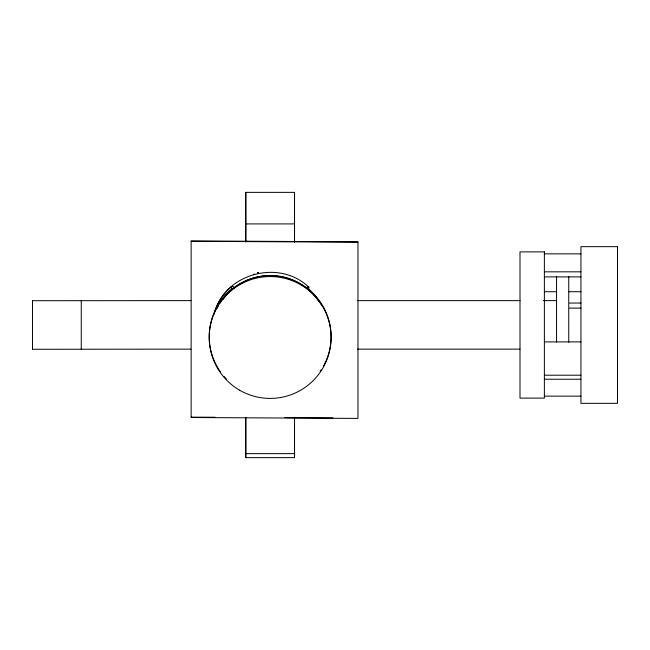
<?xml version="1.0" encoding="UTF-8"?>
<svg xmlns="http://www.w3.org/2000/svg" width="650" height="650" viewBox="0 0 650 650"><rect width="100%" height="100%" fill="white"/><g stroke="black" fill="none" stroke-linecap="round" stroke-linejoin="round"><path stroke-width="0.97" d="M245.781 457.048L245.781 417.438M245.781 241.946L245.781 192.368L294.531 192.368L294.531 242.45M294.531 457.048L294.531 417.438M214.614 311.967C225.696 272.943 280.02 259.025 308.848 287.251L308.848 289.274A58.5 58.484 0 0 1 321.742 305.549M307.864 287.601L308.848 286.618L308.327 286.618M253.679 274.747L254.239 273.942M32.5 349.286L190.938 349.131M32.5 300.714L190.938 300.625M245.781 223.909L294.531 223.909M544.375 253.857L580.938 253.857M544.375 271.83L580.938 271.83M544.375 276.892L580.938 276.892M213.874 314.519A58.5 58.484 0 0 1 231.465 286.618L233.48 286.618M544.375 291.72L556.562 291.72M568.75 291.72L580.938 291.72M357.5 300.625L520 300.625M543.359 300.625L556.562 300.625M569.514 303.046L580.938 303.046M569.514 308.108L580.938 308.108M544.375 341.892L580.938 341.892M357.5 349.131L520 349.131M544.375 375.204L580.938 375.204M544.375 379.226L580.938 379.226M544.375 396.142L580.938 396.142M245.781 453.635L294.531 453.635M191.141 241.312L357.971 242.198M191.141 417.137L215.199 417.251M284.781 417.625L333.003 417.901M306.954 287.235L308.848 287.251M568.75 276.388L568.75 342.257M556.562 276.388L556.562 342.152M294.531 192.368L294.531 240.5M294.531 417.178L294.531 457.632L245.781 457.632L245.781 417.178M245.781 192.368L245.781 240.5M231.465 286.618L231.465 289.274A58.5 58.484 0 0 0 219.724 303.493M81.25 300.625L81.25 349.375M32.5 300.625L32.5 349.375M222.901 299.528A58.5 58.484 0 0 1 318.565 301.169M217.165 308.36A58.5 58.484 0 0 1 218.205 306.239M258.497 272.586A58.5 58.484 0 0 0 257.498 272.797A62.213 55.835 -53.8 0 1 258.408 272.634M220.675 372.166A60.938 60.921 0 0 1 227.727 292.89A60.938 60.921 0 0 1 307.198 288.243A60.938 60.921 0 0 1 323.448 366.161M321.157 369.956A60.938 60.921 0 0 1 320.158 371.434M226.436 379.056A60.938 60.921 0 0 1 224.006 376.391M617.5 246.659L580.938 246.659L580.938 403.341L617.5 403.341L617.5 246.659M544.375 251.883L520 251.883L520 398.117L544.375 398.117L544.375 251.875M246.951 241.215L191.141 240.939L191.141 417.519L357.971 418.405L357.971 241.832L246.951 241.215M239.688 390.244A60.938 60.921 0 0 0 331.094 337.48A60.938 60.921 0 0 0 239.688 284.724A60.938 60.921 0 0 0 239.688 390.244"/></g></svg>
